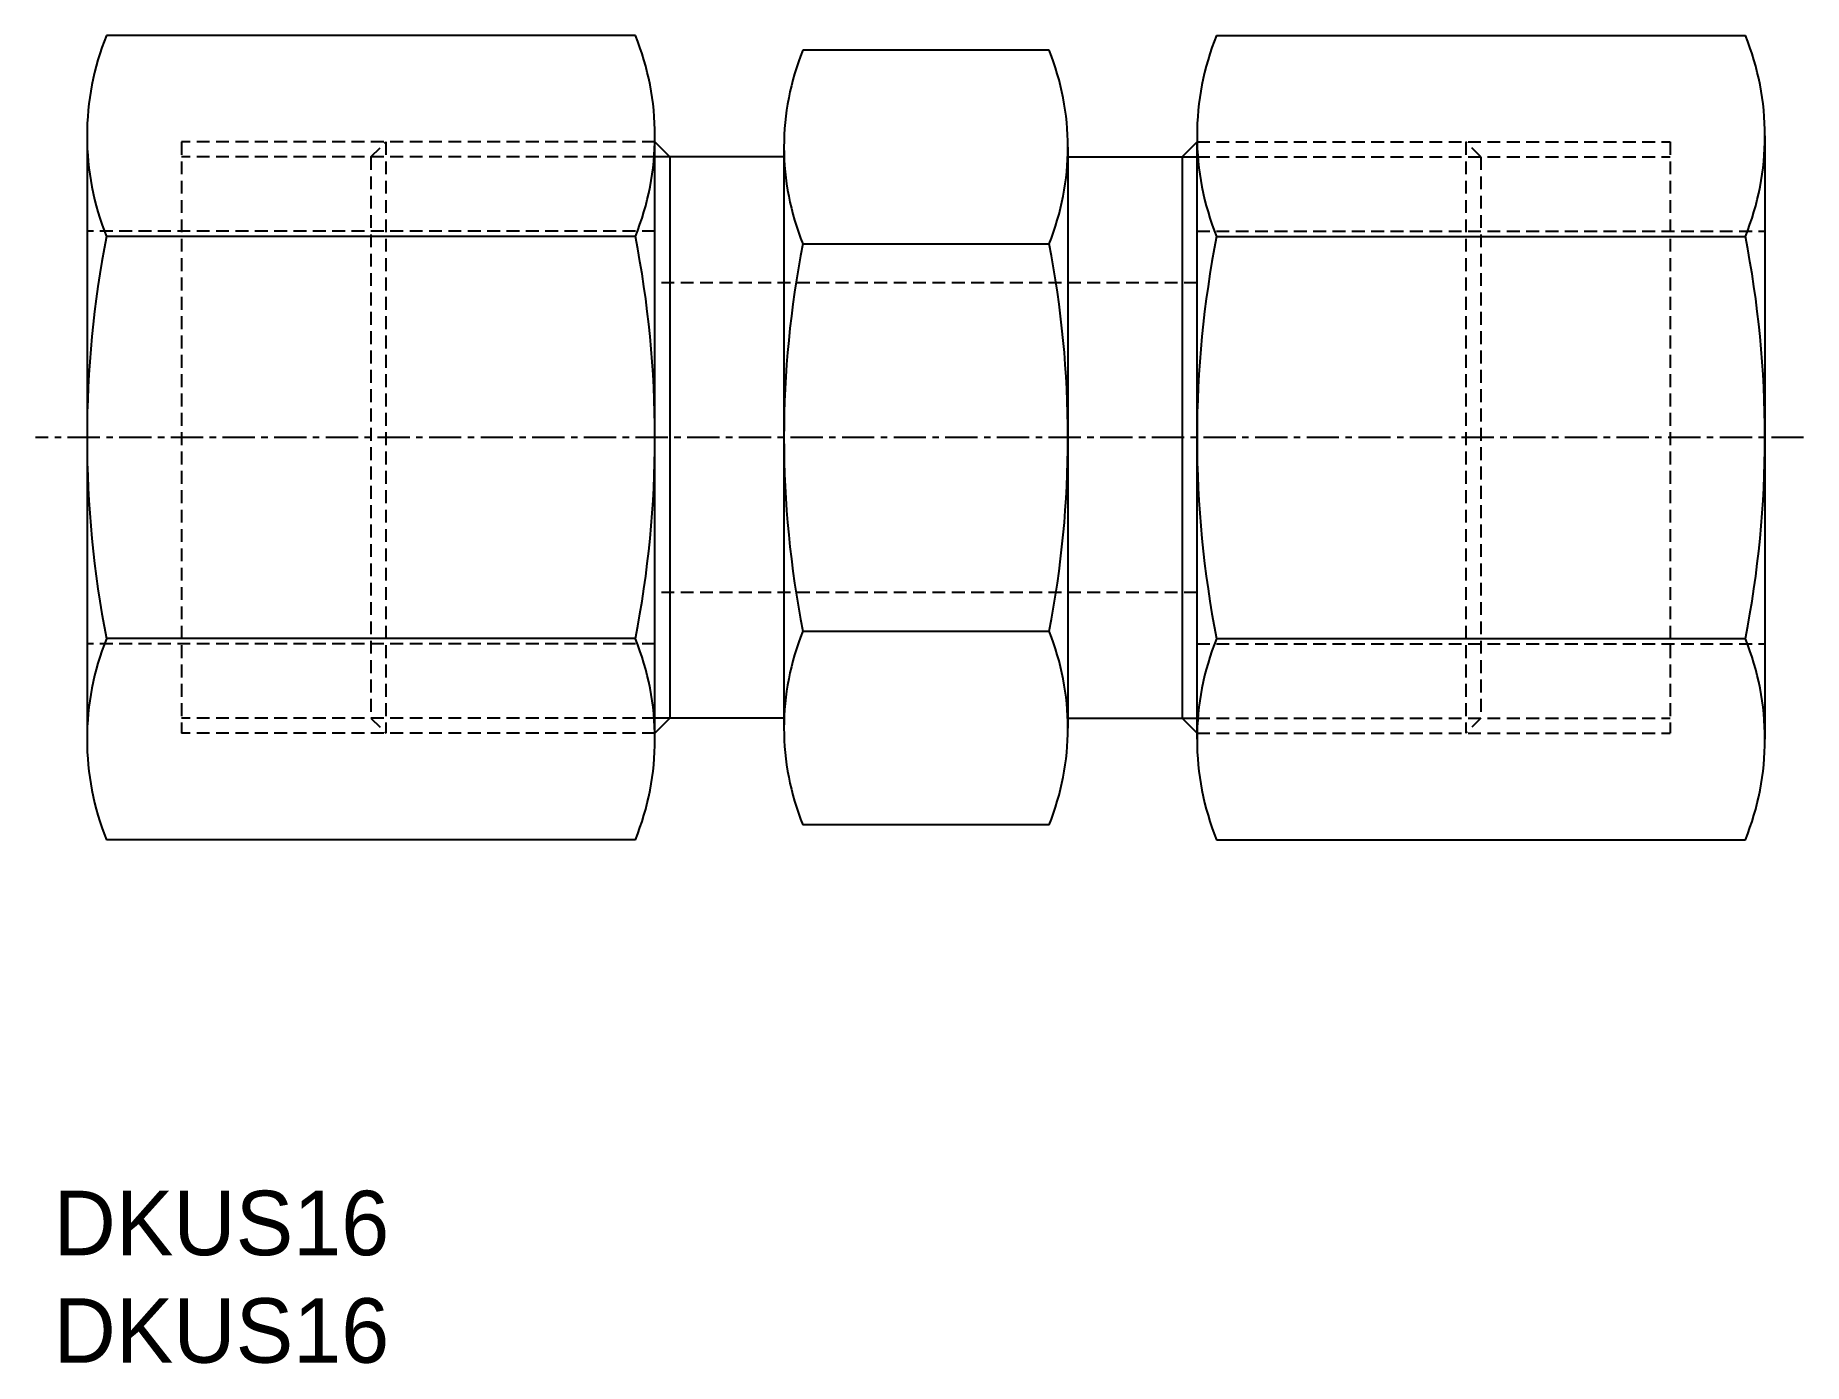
# Model space of a CAD drawing. Extents: x 192.9 to 261.4, y 208.4 to 259.9.
import ezdxf

# ---------------------------------------------------------------- set-up
doc = ezdxf.new("R2010")
doc.units = 0
doc.linetypes.add('CENTER', pattern=[2, 1.25, -0.25, 0.25, -0.25])
doc.linetypes.add('DASHED', pattern=[0.75, 0.5, -0.25])
doc.layers.get('0').update_dxf_attribs({"linetype": 'CONTINUOUS'})
doc.layers.add('CENTER', color=1, linetype='CENTER')

# ---------------------------------------------------------------- blocks, each defined once
blk = doc.blocks.new('*U2')
for p in [(193.583, 212.59), (193.583, 208.423)]:
    blk.add_text('DKUS16', height=2.5).set_placement(p)

msp = doc.modelspace()

# ---------------------------------------------------------------- linework, layer by layer
for p, q in [((216.125, 259.869), (195.639, 259.869)), ((238.639, 259.869), (259.125, 259.869)), ((232.153, 259.292), (222.611, 259.292)), ((194.882, 255.972), (194.882, 244.281)), ((216.882, 244.281), (216.882, 255.736)), ((217.463, 255.155), (216.882, 255.736)), ((221.882, 255.539), (221.882, 233.023)), ((232.882, 255.539), (232.882, 233.023)), ((237.301, 255.155), (237.882, 255.736)), ((237.882, 244.281), (237.882, 255.736)), ((259.882, 255.972), (259.882, 244.281)), ((217.463, 255.155), (217.463, 233.406)), ((221.889, 255.155), (217.463, 255.155)), ((232.874, 255.155), (237.301, 255.155)), ((237.301, 255.155), (237.301, 233.406)), ((216.125, 252.075), (195.639, 252.075)), ((222.611, 251.786), (232.153, 251.786)), ((238.639, 252.075), (259.125, 252.075)), ((194.882, 244.281), (194.882, 232.589)), ((216.882, 232.589), (216.882, 244.281)), ((237.882, 232.589), (237.882, 244.281)), ((259.882, 244.281), (259.882, 232.589)), ((216.125, 236.487), (195.639, 236.487)), ((222.611, 236.775), (232.153, 236.775)), ((238.639, 236.487), (259.125, 236.487)), ((217.463, 233.406), (216.882, 232.825)), ((221.889, 233.406), (217.463, 233.406)), ((232.874, 233.406), (237.301, 233.406)), ((237.301, 233.406), (237.882, 232.825)), ((232.153, 229.27), (222.611, 229.27)), ((216.125, 228.692), (195.639, 228.692)), ((238.639, 228.692), (259.125, 228.692))]:
    msp.add_line(p, q)
at = {"color": 3, "linetype": 'DASHED'}
for p, q in [((216.882, 255.736), (198.548, 255.736)), ((198.548, 255.736), (198.548, 232.825)), ((205.882, 255.155), (206.463, 255.736)), ((206.463, 255.736), (206.463, 232.825)), ((237.882, 255.736), (256.215, 255.736)), ((248.882, 255.155), (248.301, 255.736)), ((248.301, 255.736), (248.301, 232.825)), ((256.215, 255.736), (256.215, 232.825)), ((216.882, 255.155), (198.548, 255.155)), ((205.882, 255.155), (205.882, 233.406)), ((237.882, 255.155), (256.215, 255.155)), ((248.882, 255.155), (248.882, 233.406)), ((216.882, 252.281), (194.882, 252.281)), ((237.882, 252.281), (259.882, 252.281)), ((237.882, 250.281), (216.882, 250.281)), ((237.882, 238.281), (216.882, 238.281)), ((216.882, 236.281), (194.882, 236.281)), ((237.882, 236.281), (259.882, 236.281)), ((216.882, 233.406), (198.548, 233.406)), ((205.882, 233.406), (206.463, 232.825)), ((237.882, 233.406), (256.215, 233.406)), ((248.882, 233.406), (248.301, 232.825)), ((216.882, 232.825), (198.548, 232.825)), ((237.882, 232.825), (256.215, 232.825))]:
    msp.add_line(p, q, dxfattribs=at)
at = {"color": 3, "linetype": 'CONTINUOUS'}
for p, q in [((217.463, 255.155), (216.882, 255.155)), ((237.301, 255.155), (237.882, 255.155)), ((217.463, 233.406), (216.882, 233.406)), ((237.301, 233.406), (237.882, 233.406))]:
    msp.add_line(p, q, dxfattribs=at)
for centre, radius, start, end in [((205.291, 255.972), 10.409, 158.01264, 201.98736), ((206.473, 255.972), 10.409, 338.01264, 21.98736), ((248.291, 255.972), 10.409, 158.01264, 201.98736), ((249.473, 255.972), 10.409, 338.01264, 21.98736), ((231.905, 255.539), 10.023, 158.01264, 201.98736), ((222.858, 255.539), 10.023, 338.01264, 21.98736), ((235.382, 244.281), 40.5, 168.9042, 191.0958), ((176.382, 244.281), 40.5, 348.9042, 11.0958), ((260.882, 244.281), 39, 168.9042, 191.0958), ((193.882, 244.281), 39, 348.9042, 11.0958), ((278.382, 244.281), 40.5, 168.9042, 191.0958), ((219.382, 244.281), 40.5, 348.9042, 11.0958), ((205.291, 232.589), 10.409, 158.01264, 201.98736), ((206.473, 232.589), 10.409, 338.01264, 21.98736), ((231.905, 233.023), 10.023, 158.01264, 201.98736), ((222.858, 233.023), 10.023, 338.01264, 21.98736), ((248.291, 232.589), 10.409, 158.01264, 201.98736), ((249.473, 232.589), 10.409, 338.01264, 21.98736)]:
    msp.add_arc(centre, radius, start, end)
at = {"layer": 'CENTER'}
msp.add_line((261.382, 244.281), (192.882, 244.281), dxfattribs=at)

# ---------------------------------------------------------------- block references
msp.add_blockref('*U2', (0, 0))

doc.saveas('drawing.dxf')
